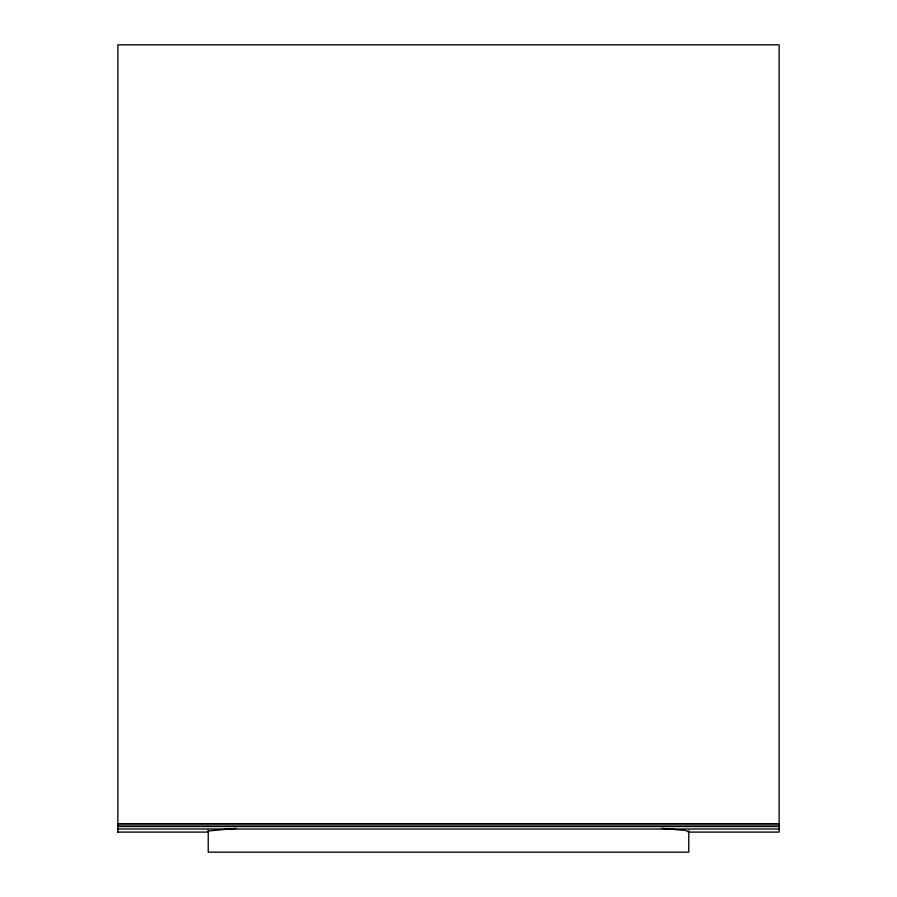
<?xml version="1.0" encoding="UTF-8"?>
<svg xmlns="http://www.w3.org/2000/svg" width="897" height="897" viewBox="0 0 897 897"><rect width="100%" height="100%" fill="white"/><g stroke="black" fill="none" stroke-linecap="round" stroke-linejoin="round"><path stroke-width="1.35" d="M117.866 823.827L779.134 823.827M208.227 830.992L236.214 828.368M688.19 831.822L688.773 831.766L685.398 830.465L661.717 828.346M117.866 823.648L778.91 823.648M117.866 826.126L779.134 826.126M117.866 826.529L779.134 826.529M117.866 829.019L779.134 829.019M117.866 832.091L208.474 832.091M688.369 832.091L779.134 832.091L779.134 44.85L117.866 44.85L117.866 832.36M688.773 830.801L688.773 852.15L208.227 852.15L208.227 830.028"/></g></svg>
